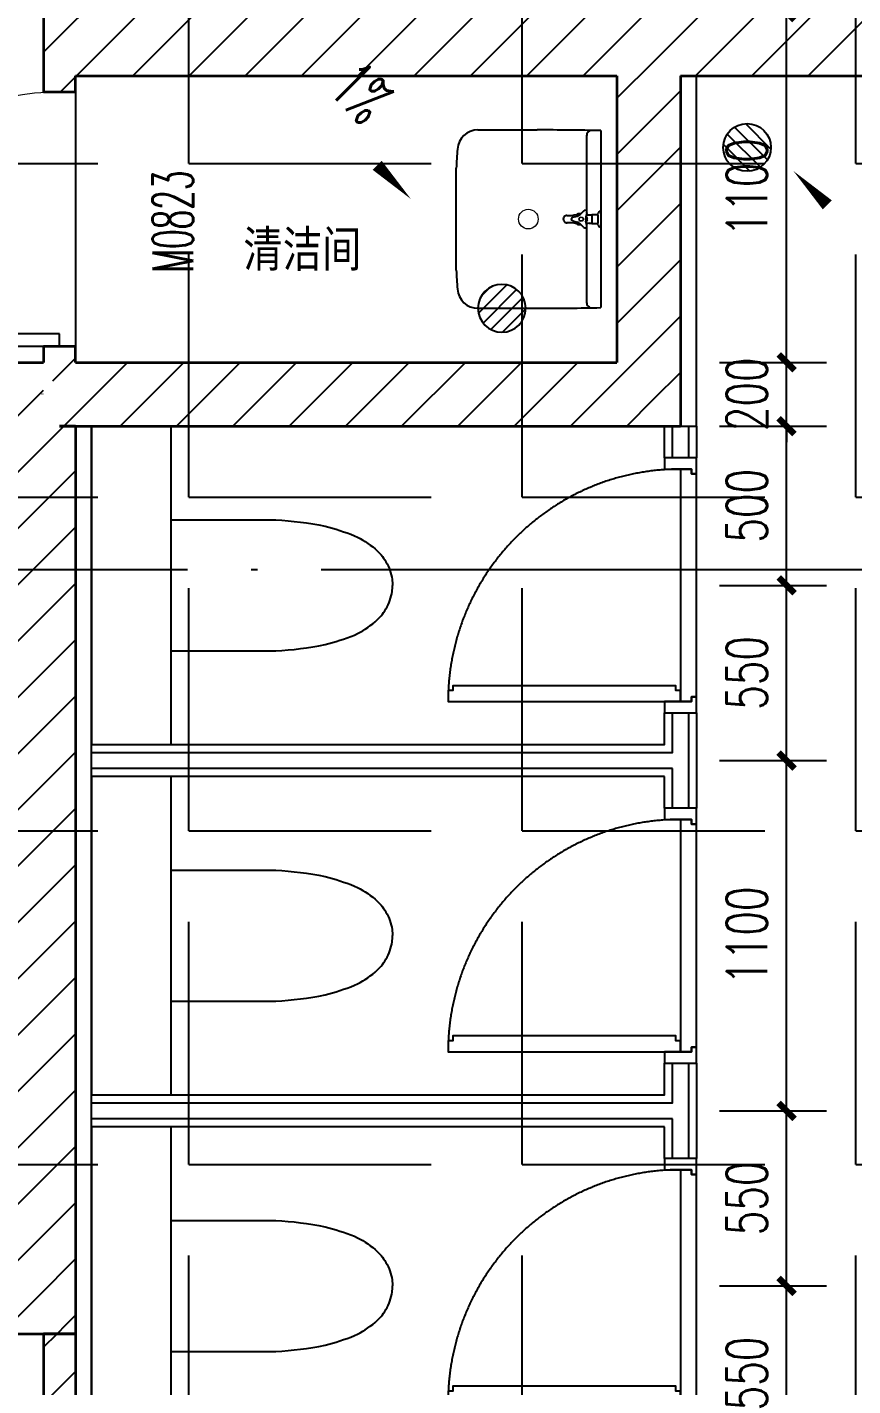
# Model space of a CAD drawing. Header units: millimetres. Extents: x 434053 to 1059003, y -2417481 to 936527.
# Drawn here: x 535831 to 538424, y -2126950 to -2122683 of the extents above; entities that cross this region are included whole.
import ezdxf

# ---------------------------------------------------------------- set-up
doc = ezdxf.new("R2010")
doc.units = ezdxf.units.MM
doc.header["$LTSCALE"] = 1000
doc.header["$MEASUREMENT"] = 0
doc.linetypes.add('DOTE', pattern=[2.42, 2, -0.2, 0.02, -0.2])
doc.linetypes.add('HIDDEN', pattern=[9.525, 6.35, -3.175])
doc.layers.get('Defpoints').update_dxf_attribs({"color": 6})
for name, color, linetype in [('A-ANNO-DIMS', 3, 'Continuous'), ('A-AXIS', 16, 'DOTE'), ('A-WALL-PATT', 8, 'Continuous'), ('DIM_SYMB', 3, 'Continuous'), ('fur2023', 252, 'Continuous'), ('PUB_TEXT', 7, 'Continuous'), ('STAIR', 2, 'Continuous'), ('WINDOW', 4, 'Continuous'), ('WINDOW_TEXT', 7, 'Continuous'), ('建筑-楼板开洞', 251, 'Continuous')]:
    doc.layers.add(name, color=color, linetype=linetype)
doc.layers.add('A-ANNO-TEXT', color=7, linetype='Continuous', lineweight=25)
doc.layers.add('A-WALL', color=5, linetype='Continuous', lineweight=35)
doc.styles.add('_TCH_DIM', font='SIMPLEX.shx', dxfattribs={"width": 0.8, "height": 3, "bigfont": 'GBCBIG.shx'})
doc.styles.add('_TCH_DIM_T3', font='SIMPLEX', dxfattribs={"width": 0.705882, "bigfont": 'GBCBIG'})
doc.styles.add('_TCH_WINDOW', font='SIMPLEX.shx', dxfattribs={"width": 0.8, "height": 3.5, "bigfont": 'GBCBIG.shx'})
doc.styles.add('TITXV', font='', dxfattribs={"width": 0.8})
doc.styles.get('TITXV').set_extended_font_data('SimSun')
doc.dimstyles.new('_TCH_ARCH&&50', dxfattribs={"dimtxt": 127.5, "dimasz": 50, "dimexe": 125, "dimexo": 150, "dimgap": 61.25, "dimtad": 1, "dimdec": 0, "dimzin": 0, "dimdsep": 46, "dimtxsty": '_TCH_DIM_T3', "dimblk": 'ARCHTICK', "dimcen": 0.09, "dimclrt": 7, "dimazin": 2, "dimtfac": 1, "dimtdec": 0, "dimtix": 1, "dimtmove": 2, "dimatfit": 3, "dimfxl": 1, "dimtolj": 1, "dimtzin": 0, "dimarcsym": 0})
pattern_1 = [(45, (-1713816.56, -1462893.01), (-88.388383, 88.388383), [])]

# ---------------------------------------------------------------- blocks, each defined once
blk = doc.blocks.new('dgsdgadffJanitor Sink')
for p, q in [((-278, 0), (278, 0)), ((-261.5, -45), (-25.6, -45)), ((-15, -45), (-13.9, -45)), ((13.9, -45), (15, -45)), ((25.6, -45), (261.5, -45)), ((-280, -386), (-280, -200)), ((280, -386), (280, -200))]:
    blk.add_line(p, q)
at = {"linetype": 'Continuous'}
for p, q in [((-25, 0), (25, 0)), ((-25, -1), (-25, 0)), ((25, -1), (25, 0)), ((-18.2, -8.9), (-17.7, -9.1)), ((-14.8, -27), (-14.8, -12.9)), ((-13.8, -28), (13.8, -28)), ((-13.6, -9.9), (13.6, -9.9)), ((-13, -36.6), (-13, -28)), ((13, -36.6), (13, -28)), ((14.8, -12.9), (14.8, -27)), ((17.7, -9.1), (18.2, -8.9)), ((-26, -53.7), (-15.9, -64.1)), ((-20.2, -43.7), (-6.1, -47.2)), ((-17.5, -70), (-17.5, -62.4)), ((-9.1, -77), (-15.7, -73.1)), ((-5.8, -88.6), (-9.7, -74.7)), ((-8.4, -46.7), (-1.8, -42.8)), ((1.8, -42.8), (8.4, -46.7)), ((5.8, -88.6), (9.7, -74.7)), ((20.2, -43.7), (6.1, -47.2)), ((15.7, -73.1), (9.1, -77)), ((26, -53.7), (15.9, -64.1)), ((17.5, -62.4), (17.5, -70)), ((-160, -455.8), (160, -455.8))]:
    blk.add_line(p, q, dxfattribs=at)
at = {"color": 8, "linetype": 'Continuous', "lineweight": 0}
for centre, radius in [((0, -62), 7), ((0, -62), 5.75), ((-0.1, -228), 30.8)]:
    blk.add_circle(centre, radius, dxfattribs=at)
for centre, radius, start, end in [((9720, -200), 10000, 178.85407, 180), ((-261.5, -28), 17, 179.0128, 270), ((261.5, -28), 17, 270, 0.9872), ((-9720, -200), 10000, 0, 1.14593), ((-215, -386), 65, 180, 265.8699), ((215, -386), 65, 274.1301, 0), ((-90, 1344.5), 1800, 265.8699, 267.7727), ((90, 1344.5), 1800, 272.2273, 274.1301)]:
    blk.add_arc(centre, radius, start, end)
at = {"linetype": 'Continuous'}
for centre, radius, start, end in [((-17, -1), 8, 180, 261.6764), ((-18.8, -12.9), 4, 0, 74.3577), ((-13.8, -27), 1, 180, 270), ((-53, -36.6), 40, 347.5474, 0), ((53, -36.6), 40, 180, 192.4511), ((13.8, -27), 1, 270, 0), ((18.8, -12.9), 4, 105.6423, 180), ((17, -1), 8, 278.3238, 0), ((-21.7, -49.5), 6, 75.8055, 224.1944), ((0, -62), 19.2, 204.62, 215.3799), ((-33.8, -81.5), 25, 15.8055, 44.1947), ((38.5, -62), 55, 191.9268, 194.828), ((-116.2, -102.9), 105, 357.7879, 14.8281), ((0, -23), 25, 255.8054, 284.1946), ((0, -62), 19.2, 84.62, 95.3799), ((33.8, -81.5), 25, 135.8054, 164.1946), ((116.2, -102.9), 105, 165.172, 182.2122), ((-38.5, -62), 55, 345.1503, 348.0732), ((0, -62), 19.3, 324.62, 335.38), ((21.7, -49.5), 6, 315.8053, 104.1945), ((-0.1, -107), 11.1, 180.0018, 198.4851), ((-0.1, -107), 11.2, 198.4879, 216.9366), ((0, -107), 11.2, 216.9375, 235.3308), ((0, -106.9), 11.3, 235.3295, 253.669), ((0, -87), 6, 195.8054, 344.1946), ((0, -106.9), 11.3, 253.6661, 271.9746), ((0, -106.9), 11.3, 271.9711, 290.2836), ((0, -106.9), 11.3, 290.2809, 308.6307), ((0, -107), 11.2, 308.6299, 327.0358), ((0.1, -107), 11.2, 327.0372, 345.4957), ((0.1, -107), 11.1, 345.4988, 3.9854)]:
    blk.add_arc(centre, radius, start, end, dxfattribs=at)
blk = doc.blocks.new('dgsdgadffCES9786-2')
for p, q in [((0, 205.7), (0, -205.7)), ((0, 205.7), (328.7, 205.7)), ((0, -205.7), (328.7, -205.7))]:
    blk.add_line(p, q)
for points in [[(328.7, 205.7, -0.036975), (483.7, 185.8, -0.031573), (576.5, 155.9, -0.063048), (640.8, 114.5, -0.079558), (674.9, 74.1, -0.085202), (694.7, 19, -0.029079), (695, 0, -0.420896)], [(328.7, -205.7, 0.036975), (483.7, -185.8, 0.031573), (576.5, -155.9, 0.063048), (640.8, -114.5, 0.079558), (674.9, -74.1, 0.085202), (694.7, -19, 0.029079), (695, 0, 0.420896)]]:
    blk.add_lwpolyline(points, format="xyb")
blk = doc.blocks.new('*U310')
for points in [[(35, 50), (70, 50), (70, 65), (85, 65), (85, 765), (70, 765), (70, 780), (35, 780)], [(0, 0), (50, 0), (50, 15), (35, 15), (35, 50), (35, 50), (35, 100), (0, 100)], [(750, 0), (800, 0), (800, 100), (790, 100), (765, 100), (765, 50), (765, 50), (765, 15), (750, 15)]]:
    blk.add_lwpolyline(points, close=True)
at = {"linetype": 'HIDDEN'}
blk.add_lwpolyline([(35, 50), (35, 15), (50, 15), (50, 0), (750, 0), (750, 15), (765, 15), (765, 50)], close=True, dxfattribs=at)
blk.add_arc((35, 50), 730, 0, 90, dxfattribs=at)
blk = doc.blocks.new('adfadfd')
at = {"layer": 'fur2023'}
blk.add_lwpolyline([(-3425.1, 14270), (-3425.1, 13920), (-3425.1, 13220), (-3225.1, 13220), (-3225.1, 13820), (-1525.1, 13820), (-1525.1, 13220), (-1325.1, 13220), (-1325.1, 14020), (-3225.1, 14020), (-3225.1, 15570), (-3225.1, 18320), (-1325.1, 18320), (-1325.1, 19420), (1684.9, 19420), (1684.9, 11820), (-125.1, 11820), (-125.1, 11620), (-5615.1, 11620), (-5615.1, 14020), (-4625.1, 14020), (-4625.1, 14270)], dxfattribs=at)
for points in [[(-3225.1, 17320), (-2975.1, 17320), (-2975.1, 18320), (-3225.1, 18320)], [(-1325.1, 18220), (-1425.1, 18220), (-1425.1, 18320), (-1325.1, 18320)], [(-1350.1, 18220), (-1400.1, 18220), (-1400.1, 18320), (-1350.1, 18320)], [(-1400.1, 17245), (-3225.1, 17245), (-3225.1, 17295), (-1400.1, 17295), (-1400.1, 17420), (-1350.1, 17420), (-1350.1, 17120), (-1400.1, 17120)], [(-1425.1, 17220), (-3225.1, 17220), (-3225.1, 17320), (-1425.1, 17320), (-1425.1, 17420), (-1325.1, 17420), (-1325.1, 17120), (-1425.1, 17120)], [(-3225.1, 16220), (-2975.1, 16220), (-2975.1, 17220), (-3225.1, 17220)], [(-1400.1, 16145), (-3225.1, 16145), (-3225.1, 16195), (-1400.1, 16195), (-1400.1, 16320), (-1350.1, 16320), (-1350.1, 16020), (-1400.1, 16020)], [(-1425.1, 16120), (-3225.1, 16120), (-3225.1, 16220), (-1425.1, 16220), (-1425.1, 16320), (-1325.1, 16320), (-1325.1, 16020), (-1425.1, 16020)], [(-3225.1, 15120), (-2975.1, 15120), (-2975.1, 16120), (-3225.1, 16120)]]:
    blk.add_lwpolyline(points, close=True, dxfattribs=at)
for name, p, rotation in [('dgsdgadffJanitor Sink', (-1625.1, 18970), 270), ('*U310', (-1325.1, 17420), 90), ('*U310', (-1325.1, 16320), 90), ('*U310', (-1325.1, 15220), 90)]:
    blk.add_blockref(name, p, dxfattribs=dict(at, rotation=rotation))
at = {"layer": 'fur2023', "xscale": -1, "rotation": 180}
for p in [(-2975.1, 17820), (-2975.1, 16720), (-2975.1, 15620)]:
    blk.add_blockref('dgsdgadffCES9786-2', p, dxfattribs=at)
blk = doc.blocks.new('adadgsfgh')
at = {"layer": 'A-AXIS'}
blk.add_line((-10429.1, 8256.3), (626, 8256.3), dxfattribs=at)
blk = doc.blocks.new('fdshf')
at = {"layer": 'STAIR'}
h = blk.add_hatch(dxfattribs=at)
h.set_pattern_fill('ANSI31', color=8, scale=20, style=0)
h.set_pattern_definition([(45, (-83487.75, 15410.437), (-22.45064, 22.45064), [])])
edge = h.paths.add_edge_path()
edge.add_arc((0, 0), 75, 0, 360)
blk.add_circle((0, 0), 75, dxfattribs=at)
blk = doc.blocks.new('_ArchTick')
at = {"color": 0, "linetype": 'ByBlock', "const_width": 0.4}
blk.add_lwpolyline([(-0.5, -0.5), (0.5, 0.5)], dxfattribs=at)
blk = doc.blocks.new('*D737')
at = {"layer": 'A-ANNO-DIMS', "color": 0, "lineweight": -2, "transparency": 16777216}
for p, q in [((538005.5, -2122636.2), (538341.1, -2122636.2)), ((538216.1, -2123736.2), (538216.1, -2122636.2)), ((538005.5, -2123736.2), (538341.1, -2123736.2))]:
    blk.add_line(p, q, dxfattribs=at)
at = {"layer": 'Defpoints', "color": 0, "transparency": 16777216}
for p in [(537855.5, -2122636.2), (538216.1, -2122636.2), (537855.5, -2123736.2)]:
    blk.add_point(p, dxfattribs=at)
at = {"layer": 'A-ANNO-DIMS', "color": 0, "lineweight": -2, "transparency": 16777216, "xscale": 50, "yscale": 50, "zscale": 50}
for p, rotation in [((538216.1, -2122636.2), 90), ((538216.1, -2123736.2), 270)]:
    blk.add_blockref('_ArchTick', p, dxfattribs=dict(at, rotation=rotation))
at = {"layer": 'A-ANNO-DIMS', "color": 7, "transparency": 16777216, "insert": (538091.1, -2123186.2), "char_height": 127.5, "attachment_point": 5, "rotation": 90, "style": '_TCH_DIM_T3'}
blk.add_mtext('\\A1;1100', dxfattribs=at)
blk = doc.blocks.new('*D738')
at = {"layer": 'A-ANNO-DIMS', "color": 0, "lineweight": -2, "transparency": 16777216}
for p, q in [((538216.1, -2123736.2), (538216.1, -2123686.2)), ((538005.5, -2123736.2), (538341.1, -2123736.2)), ((538216.1, -2123936.2), (538216.1, -2123736.2)), ((538005.5, -2123936.2), (538341.1, -2123936.2)), ((538216.1, -2123936.2), (538216.1, -2123986.2))]:
    blk.add_line(p, q, dxfattribs=at)
at = {"layer": 'Defpoints', "color": 0, "transparency": 16777216}
for p in [(537855.5, -2123736.2), (538216.1, -2123736.2), (537855.5, -2123936.2)]:
    blk.add_point(p, dxfattribs=at)
at = {"layer": 'A-ANNO-DIMS', "color": 0, "lineweight": -2, "transparency": 16777216, "xscale": 50, "yscale": 50, "zscale": 50}
for p, rotation in [((538216.1, -2123736.2), 270), ((538216.1, -2123936.2), 90)]:
    blk.add_blockref('_ArchTick', p, dxfattribs=dict(at, rotation=rotation))
at = {"layer": 'A-ANNO-DIMS', "color": 7, "transparency": 16777216, "insert": (538091.1, -2123836.2), "char_height": 127.5, "attachment_point": 5, "rotation": 90, "style": '_TCH_DIM_T3'}
blk.add_mtext('\\A1;200', dxfattribs=at)
blk = doc.blocks.new('*D739')
at = {"layer": 'A-ANNO-DIMS', "color": 0, "lineweight": -2, "transparency": 16777216}
for p, q in [((538005.5, -2123936.2), (538341.1, -2123936.2)), ((538216.1, -2124436.2), (538216.1, -2123936.2)), ((538005.5, -2124436.2), (538341.1, -2124436.2))]:
    blk.add_line(p, q, dxfattribs=at)
at = {"layer": 'Defpoints', "color": 0, "transparency": 16777216}
for p in [(537855.5, -2123936.2), (538216.1, -2123936.2), (537855.5, -2124436.2)]:
    blk.add_point(p, dxfattribs=at)
at = {"layer": 'A-ANNO-DIMS', "color": 0, "lineweight": -2, "transparency": 16777216, "xscale": 50, "yscale": 50, "zscale": 50}
for p, rotation in [((538216.1, -2123936.2), 90), ((538216.1, -2124436.2), 270)]:
    blk.add_blockref('_ArchTick', p, dxfattribs=dict(at, rotation=rotation))
at = {"layer": 'A-ANNO-DIMS', "color": 7, "transparency": 16777216, "insert": (538091.1, -2124186.2), "char_height": 127.5, "attachment_point": 5, "rotation": 90, "style": '_TCH_DIM_T3'}
blk.add_mtext('\\A1;500', dxfattribs=at)
blk = doc.blocks.new('*D740')
at = {"layer": 'A-ANNO-DIMS', "color": 0, "lineweight": -2, "transparency": 16777216}
for p, q in [((538005.5, -2124436.2), (538341.1, -2124436.2)), ((538216.1, -2124986.2), (538216.1, -2124436.2)), ((538005.5, -2124986.2), (538341.1, -2124986.2))]:
    blk.add_line(p, q, dxfattribs=at)
at = {"layer": 'Defpoints', "color": 0, "transparency": 16777216}
for p in [(537855.5, -2124436.2), (538216.1, -2124436.2), (537855.5, -2124986.2)]:
    blk.add_point(p, dxfattribs=at)
at = {"layer": 'A-ANNO-DIMS', "color": 0, "lineweight": -2, "transparency": 16777216, "xscale": 50, "yscale": 50, "zscale": 50}
for p, rotation in [((538216.1, -2124436.2), 90), ((538216.1, -2124986.2), 270)]:
    blk.add_blockref('_ArchTick', p, dxfattribs=dict(at, rotation=rotation))
at = {"layer": 'A-ANNO-DIMS', "color": 7, "transparency": 16777216, "insert": (538091.1, -2124711.2), "char_height": 127.5, "attachment_point": 5, "rotation": 90, "style": '_TCH_DIM_T3'}
blk.add_mtext('\\A1;550', dxfattribs=at)
blk = doc.blocks.new('*D741')
at = {"layer": 'A-ANNO-DIMS', "color": 0, "lineweight": -2, "transparency": 16777216}
for p, q in [((538005.5, -2124986.2), (538341.1, -2124986.2)), ((538216.1, -2126086.2), (538216.1, -2124986.2)), ((538005.5, -2126086.2), (538341.1, -2126086.2))]:
    blk.add_line(p, q, dxfattribs=at)
at = {"layer": 'Defpoints', "color": 0, "transparency": 16777216}
for p in [(537855.5, -2124986.2), (538216.1, -2124986.2), (537855.5, -2126086.2)]:
    blk.add_point(p, dxfattribs=at)
at = {"layer": 'A-ANNO-DIMS', "color": 0, "lineweight": -2, "transparency": 16777216, "xscale": 50, "yscale": 50, "zscale": 50}
for p, rotation in [((538216.1, -2124986.2), 90), ((538216.1, -2126086.2), 270)]:
    blk.add_blockref('_ArchTick', p, dxfattribs=dict(at, rotation=rotation))
at = {"layer": 'A-ANNO-DIMS', "color": 7, "transparency": 16777216, "insert": (538091.1, -2125536.2), "char_height": 127.5, "attachment_point": 5, "rotation": 90, "style": '_TCH_DIM_T3'}
blk.add_mtext('\\A1;1100', dxfattribs=at)
blk = doc.blocks.new('*D742')
at = {"layer": 'A-ANNO-DIMS', "color": 0, "lineweight": -2, "transparency": 16777216}
for p, q in [((538005.5, -2126086.2), (538341.1, -2126086.2)), ((538216.1, -2126636.2), (538216.1, -2126086.2)), ((538005.5, -2126636.2), (538341.1, -2126636.2))]:
    blk.add_line(p, q, dxfattribs=at)
at = {"layer": 'Defpoints', "color": 0, "transparency": 16777216}
for p in [(537855.5, -2126086.2), (538216.1, -2126086.2), (537855.5, -2126636.2)]:
    blk.add_point(p, dxfattribs=at)
at = {"layer": 'A-ANNO-DIMS', "color": 0, "lineweight": -2, "transparency": 16777216, "xscale": 50, "yscale": 50, "zscale": 50}
for p, rotation in [((538216.1, -2126086.2), 90), ((538216.1, -2126636.2), 270)]:
    blk.add_blockref('_ArchTick', p, dxfattribs=dict(at, rotation=rotation))
at = {"layer": 'A-ANNO-DIMS', "color": 7, "transparency": 16777216, "insert": (538091.1, -2126361.2), "char_height": 127.5, "attachment_point": 5, "rotation": 90, "style": '_TCH_DIM_T3'}
blk.add_mtext('\\A1;550', dxfattribs=at)
blk = doc.blocks.new('*D743')
at = {"layer": 'A-ANNO-DIMS', "color": 0, "lineweight": -2, "transparency": 16777216}
for p, q in [((538005.5, -2126636.2), (538341.1, -2126636.2)), ((538216.1, -2127186.2), (538216.1, -2126636.2)), ((538005.5, -2127186.2), (538341.1, -2127186.2))]:
    blk.add_line(p, q, dxfattribs=at)
at = {"layer": 'Defpoints', "color": 0, "transparency": 16777216}
for p in [(537855.5, -2126636.2), (538216.1, -2126636.2), (537855.5, -2127186.2)]:
    blk.add_point(p, dxfattribs=at)
at = {"layer": 'A-ANNO-DIMS', "color": 0, "lineweight": -2, "transparency": 16777216, "xscale": 50, "yscale": 50, "zscale": 50}
for p, rotation in [((538216.1, -2126636.2), 90), ((538216.1, -2127186.2), 270)]:
    blk.add_blockref('_ArchTick', p, dxfattribs=dict(at, rotation=rotation))
at = {"layer": 'A-ANNO-DIMS', "color": 7, "transparency": 16777216, "insert": (538091.1, -2126911.2), "char_height": 127.5, "attachment_point": 5, "rotation": 90, "style": '_TCH_DIM_T3'}
blk.add_mtext('\\A1;550', dxfattribs=at)
blk = doc.blocks.new('$DorLib2D$00000001')
for p, q in [((0.45, 0.975), (0.5, 0.975)), ((0.45, 0), (0.45, 0.975)), ((0.5, 0), (0.5, 0.975)), ((0.5, 0), (0.45, 0))]:
    blk.add_line(p, q)
at = {"lineweight": 13}
blk.add_arc((0.475, 0), 0.975, 91.4693, 180, dxfattribs=at)

msp = doc.modelspace()

# ---------------------------------------------------------------- hatches: boundary and pattern name
at = {"layer": '建筑-楼板开洞'}
h = msp.add_hatch(dxfattribs=at)
h.set_pattern_fill('ANGLE', color=256, scale=300)
h.set_pattern_definition([(0, (-12063903.9, -1756399.4), (0, 1047.75), [762, -285.75]), (90, (-12063903.9, -1756399.4), (-1047.75, 6e-14), [762, -285.75])])
h.paths.add_polyline_path([(540892.9, -2117486.2), (533592.9, -2117486.2), (533592.9, -2130686.2), (540892.9, -2130686.2)])

# ---------------------------------------------------------------- next in the draw order: block references
at = {"layer": 'fur2023'}
msp.add_blockref('adfadfd', (539258, -2142256.2), dxfattribs=at)

# ---------------------------------------------------------------- next in the draw order: hatches: boundary and pattern name
at = {"layer": 'A-WALL-PATT'}
h = msp.add_hatch(dxfattribs=at)
h.set_pattern_fill('普通砖', color=256, scale=50, style=0)
h.set_pattern_definition(pattern_1)
h.paths.add_polyline_path([(535949.5, -2120436.2), (535882.9, -2120436.2), (535882.9, -2122736.2), (535949.5, -2122736.2), (535982.9, -2122636.2), (535982.9, -2120486.2)])
h = msp.add_hatch(dxfattribs=at)
h.set_pattern_fill('普通砖', color=256, scale=50, style=0)
h.set_pattern_definition(pattern_1)
h.paths.add_polyline_path([(535949.5, -2122736.2), (535982.9, -2122836.2), (537682.9, -2122836.2), (537786.2, -2122769.6), (537792.9, -2122636.2), (535982.9, -2122636.2)])
h = msp.add_hatch(dxfattribs=at)
h.set_pattern_fill('普通砖', color=256, scale=50, style=0)
h.set_pattern_definition(pattern_1)
h.paths.add_polyline_path([(537786.2, -2122769.6), (537882.9, -2122836.2), (541142.9, -2122836.2), (541142.9, -2122636.2), (537792.9, -2122636.2)])
h = msp.add_hatch(dxfattribs=at)
h.set_pattern_fill('普通砖', color=256, scale=50, style=0)
h.set_pattern_definition(pattern_1)
h.paths.add_polyline_path([(535882.9, -2122736.2), (535882.9, -2122886.2), (535982.9, -2122886.2), (535982.9, -2122836.2), (535949.5, -2122736.2)])
h = msp.add_hatch(dxfattribs=at)
h.set_pattern_fill('普通砖', color=256, scale=50, style=0)
h.set_pattern_definition(pattern_1)
h.paths.add_polyline_path([(537786.2, -2122769.6), (537682.9, -2122836.2), (537682.9, -2123736.2), (537882.9, -2123936.2), (537882.9, -2122836.2)])
h = msp.add_hatch(dxfattribs=at)
h.set_pattern_fill('普通砖', color=256, scale=50, style=0)
h.set_pattern_definition(pattern_1)
h.paths.add_polyline_path([(535982.9, -2123736.2), (535982.9, -2123686.2), (535882.9, -2123686.2), (535882.9, -2123736.2), (535919.5, -2123810.8)])
h = msp.add_hatch(dxfattribs=at)
h.set_pattern_fill('普通砖', color=256, scale=50, style=0)
h.set_pattern_definition(pattern_1)
h.paths.add_polyline_path([(533692.9, -2123736.2), (533892.9, -2123936.2), (535782.9, -2123936.2), (535882, -2123861.2), (535882.9, -2123736.2)])
h = msp.add_hatch(dxfattribs=at)
h.set_pattern_fill('普通砖', color=256, scale=50, style=0)
h.set_pattern_definition(pattern_1)
h.paths.add_polyline_path([(535919.5, -2123810.8), (535932.9, -2123936.2), (537882.9, -2123936.2), (537682.9, -2123736.2), (535982.9, -2123736.2)])
h = msp.add_hatch(dxfattribs=at)
h.set_pattern_fill('普通砖', color=256, scale=50, style=0)
h.set_pattern_definition(pattern_1)
h.paths.add_polyline_path([(535882, -2123861.2), (535982.9, -2123936.2), (535932.9, -2123936.2), (535919.5, -2123810.8), (535879.4, -2123834.3), (535879.3, -2123836.1)])
h = msp.add_hatch(dxfattribs=at)
h.set_pattern_fill('普通砖', color=256, scale=50, style=0)
h.set_pattern_definition(pattern_1)
h.paths.add_polyline_path([(535882, -2123861.2), (535782.9, -2123936.2), (535782.9, -2126586.2), (535982.9, -2126786.2), (535982.9, -2123936.2)])
h = msp.add_hatch(dxfattribs=at)
h.set_pattern_fill('普通砖', color=256, scale=50, style=0)
h.set_pattern_definition(pattern_1)
h.paths.add_polyline_path([(533892.9, -2126586.2), (533692.9, -2126786.2), (535982.9, -2126786.2), (535782.9, -2126586.2)])
h = msp.add_hatch(dxfattribs=at)
h.set_pattern_fill('普通砖', color=256, scale=50, style=0)
h.set_pattern_definition(pattern_1)
h.paths.add_polyline_path([(535882.9, -2126786.2), (535882.9, -2128336.2), (535949.5, -2128336.2), (535982.9, -2128286.2), (535982.9, -2126786.2)])

# ---------------------------------------------------------------- next in the draw order: linework, layer by layer
at = {"layer": 'A-WALL'}
for p, q in [((535882.9, -2120436.2), (535882.9, -2122736.2)), ((535882.9, -2122736.2), (535882.9, -2122886.2)), ((535982.9, -2122836.2), (537682.9, -2122836.2)), ((535982.9, -2122886.2), (535982.9, -2122836.2)), ((537682.9, -2122836.2), (537682.9, -2123736.2)), ((537882.9, -2122836.2), (537882.9, -2123936.2)), ((537882.9, -2122836.2), (541142.9, -2122836.2)), ((535882.9, -2122886.2), (535982.9, -2122886.2)), ((535982.9, -2123686.2), (535882.9, -2123686.2)), ((535882.9, -2123686.2), (535882.9, -2123736.2)), ((535982.9, -2123736.2), (535982.9, -2123686.2)), ((533692.9, -2123736.2), (535882.9, -2123736.2)), ((535982.9, -2123736.2), (537682.9, -2123736.2)), ((535879.3, -2123836.1), (535879.4, -2123834.3)), ((535932.9, -2123936.2), (537882.9, -2123936.2)), ((535982.9, -2123936.2), (535932.9, -2123936.2)), ((535982.9, -2123936.2), (535982.9, -2126786.2)), ((533692.9, -2126786.2), (535982.9, -2126786.2)), ((535882.9, -2126786.2), (535882.9, -2128336.2)), ((535982.9, -2126786.2), (535882.9, -2126786.2)), ((535982.9, -2126786.2), (535982.9, -2128286.2))]:
    msp.add_line(p, q, dxfattribs=at)
at = {"layer": 'DIM_SYMB'}
for points in [[(536531.6, -2122718.6, 0, 0, 0), (537036.4, -2123223.4, 0, 40, 0), (536930.3, -2123117.3, 0, 0, 0)], [(538742.3, -2123639.8, 0, 0, 0), (538237.5, -2123135.1, 0, 40, 0), (538343.6, -2123241.2, 0, 0, 0)]]:
    msp.add_lwpolyline(points, format="xyseb", dxfattribs=at)
at = {"layer": 'WINDOW'}
msp.add_line((535982.9, -2122886.2), (535982.9, -2123686.2), dxfattribs=at)

# ---------------------------------------------------------------- next in the draw order: block references
msp.add_blockref('adadgsfgh', (542343.5, -2132642.5))
at = {"layer": 'STAIR', "extrusion": (0, 0, -1), "xscale": -1, "zscale": -1, "rotation": 90.00000000103317}
msp.add_blockref('fdshf', (-538091.9, -2123061.1), dxfattribs=at)
at = {"layer": 'STAIR', "extrusion": (0, 0, -1), "zscale": -1, "rotation": 89.99999999896684}
msp.add_blockref('fdshf', (-537321.9, -2123566.2), dxfattribs=at)
at = {"layer": 'WINDOW'}
ref = msp.add_blockref('$DorLib2D$00000001', (535932.9, -2123286.2), dxfattribs=dict(at, xscale=800, yscale=-800, zscale=100, rotation=270.0000000006792))
ref.add_attrib('A', 'M0823', (536352.5, -2123454.2), dxfattribs={"layer": 'WINDOW_TEXT', "height": 127.5, "rotation": 90, "style": '_TCH_WINDOW', "width": 0.564706})

# ---------------------------------------------------------------- next in the draw order: texts
at = {"layer": 'A-ANNO-TEXT', "style": 'TITXV', "width": 0.8}
msp.add_text('清洁间', height=113.29, dxfattribs=at).set_placement((536510.2, -2123436.2))
at = {"layer": 'PUB_TEXT', "style": '_TCH_DIM', "width": 0.564706}
msp.add_text('1%', height=148.75, rotation=315, dxfattribs=at).set_placement((536773, -2122885.8))

# ---------------------------------------------------------------- next in the draw order: dimensions: what is measured, and where the dimension line sits
at = {"layer": 'A-ANNO-DIMS'}
for p1, p2, picture, middle in [((537855.5, -2123736.2), (537855.5, -2122636.2), '*D737', (538091.1, -2123186.2)), ((537855.5, -2123936.2), (537855.5, -2123736.2), '*D738', (538091.1, -2123836.2)), ((537855.5, -2124436.2), (537855.5, -2123936.2), '*D739', (538091.1, -2124186.2)), ((537855.5, -2124986.2), (537855.5, -2124436.2), '*D740', (538091.1, -2124711.2)), ((537855.5, -2126086.2), (537855.5, -2124986.2), '*D741', (538091.1, -2125536.2)), ((537855.5, -2126636.2), (537855.5, -2126086.2), '*D742', (538091.1, -2126361.2)), ((537855.5, -2127186.2), (537855.5, -2126636.2), '*D743', (538091.1, -2126911.2))]:
    dim = msp.add_aligned_dim(p1=p1, p2=p2, distance=-360.7, dimstyle='_TCH_ARCH&&50', dxfattribs=at)
    dim.commit()
    dim.dimension.update_dxf_attribs({"geometry": picture, "text_midpoint": middle})

doc.saveas('drawing.dxf')
